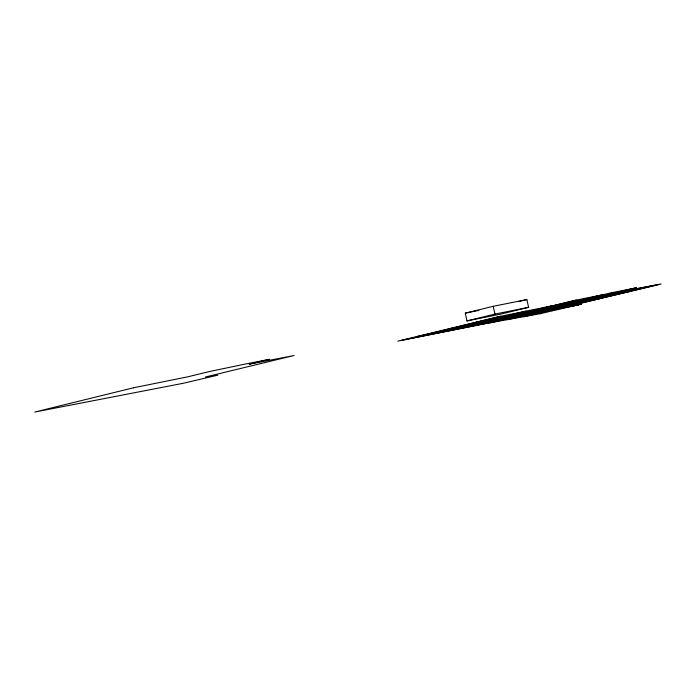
<?xml version="1.0" encoding="UTF-8"?>
<svg xmlns="http://www.w3.org/2000/svg" width="696" height="696" viewBox="0 0 696 696"><rect width="100%" height="100%" fill="white"/><g stroke="black" fill="none" stroke-linecap="round" stroke-linejoin="round"><path stroke-width="1.04" d="M614.246 293.103L659.173 284.403L572.582 305.161L572.068 306.24L522.409 315.236L490.323 322.735M465.267 313.148L493.22 306.31L526.855 299.567L528.595 307.327L500.642 314.166L466.999 320.908L465.267 313.148L478.935 310.407M518.572 301.594L526.855 299.567M466.999 320.908L494.96 314.07L528.595 307.327M425.117 334.837L500.624 316.28L554.373 305.387L576.288 300.046M450.695 329.678L526.211 311.112M551.798 305.953L476.282 324.493L418.044 336.246M500.607 316.236L397.816 341.153L482.154 324.214L541.331 313.496M520.913 314.688L600.43 295.278M529.917 313.591L531.814 313.078L521 315.479L529.612 313.661M611.862 292.616L528.534 312.782L551.737 308.206M521.26 315.471L530.596 313.27M551.354 308.293L634.474 288.222M548.944 308.824L491.559 322.37L402.114 340.196L544.75 309.746M616.508 292.668L529.917 313.426L572.582 305.161M551.249 309.294L637.841 288.535M578.341 304.874L581.186 304.135L540.226 313.722M507.114 319.716L538.965 312.243M523.67 316.724L555.521 309.241M577.993 304.952L570.372 306.536L581.134 304.126L579.115 303.874L570.502 305.692L571.834 305.327L661.2 283.959L616.23 292.668L636.518 287.77L611.662 292.712M475.455 322.465L526.628 312.139M450.286 328.651L501.451 318.324M603.832 294.556L576.201 300.115L496.77 319.455L521.034 314.601M549.727 306.562L573.956 301.733M523.253 313.009L547.482 308.18M583.953 299.402L606.764 294.913M556.243 306.092L579.063 301.603M587.642 299.584L630.306 291.32M558.775 306.501L601.44 298.245M493.22 306.31L494.96 314.07M133.493 387.785L34.8 412.041L183.126 383.305L217.857 375.17L205.407 376.988L294.086 355.508L249.116 364.217L269.404 359.319L244.74 364.165L209.174 371.594L187.259 376.936L133.493 387.785"/></g></svg>
